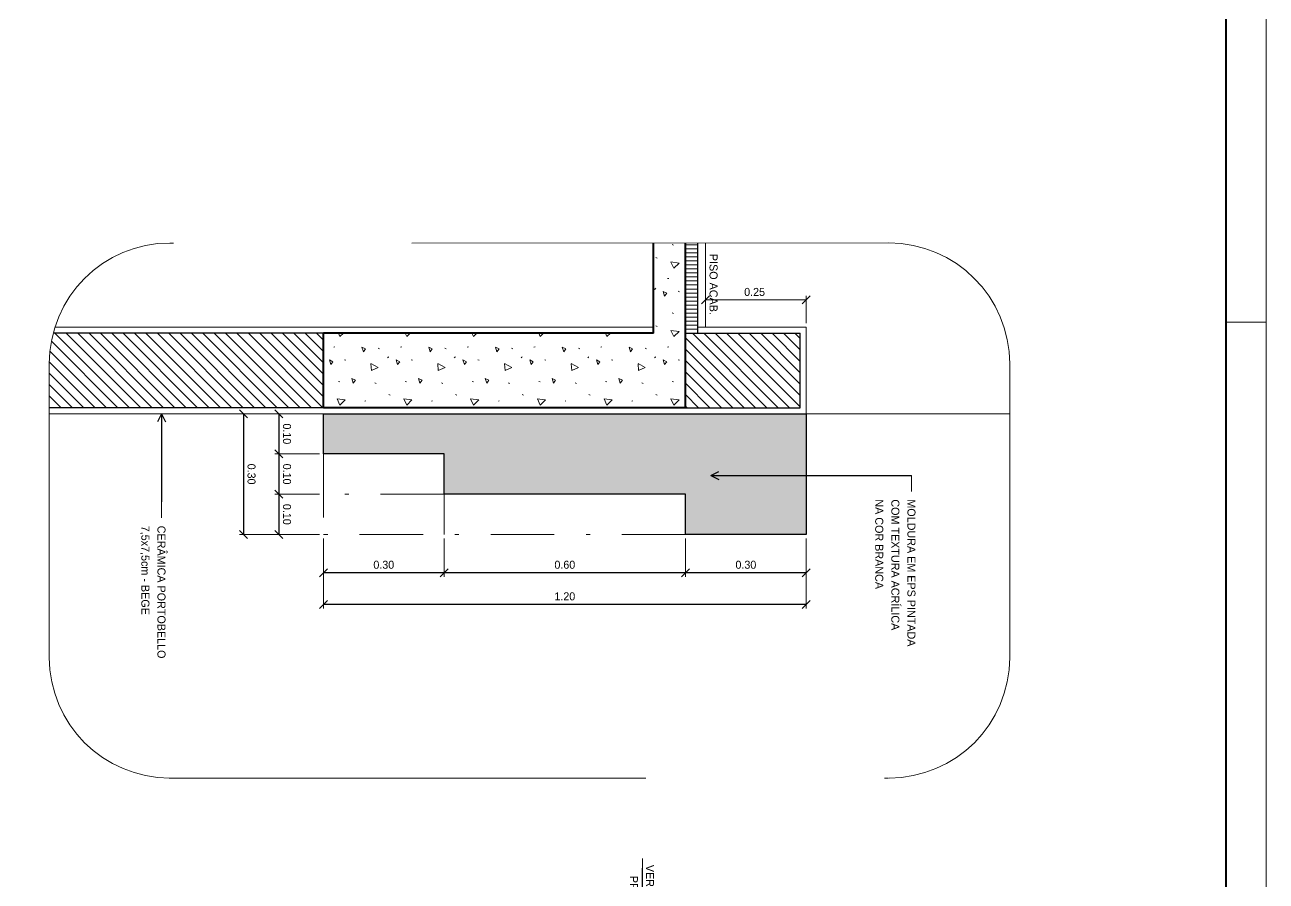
# Model space of a CAD drawing. Header units: metres. Extents: x -62 to 23, y -77 to 42.
# Drawn here: x -8.58 to 22.28, y -35.34 to -14.06 of the extents above; entities that cross this region are included whole.
import ezdxf
from ezdxf.enums import TextEntityAlignment as Align

# ---------------------------------------------------------------- set-up
doc = ezdxf.new("R2010")
doc.units = ezdxf.units.M
doc.header["$MEASUREMENT"] = 0
doc.linetypes.add('DGN Style 4', pattern=[3.163611, 1.580817, -0.790409, 0.001976, -0.790409])
for name, color, linetype, lineweight in [('1 - Eixos', 7, 'Continuous', 0), ('11 - Acabamentos', 7, 'Continuous', 0), ('21 - Hachuras', 7, 'Continuous', 0), ('24 - Textos Gerais', 7, 'Continuous', 0), ('5 - Laje em Corte', 7, 'Continuous', 0), ('7 - Alvenaria', 7, 'Continuous', 0), ('Level 1-1', 7, 'Continuous', 0), ('Level 12', 7, 'Continuous', 0), ('Level 24-1', 7, 'Continuous', 0), ('Level 63', 7, 'Continuous', 0), ('Level 7-1', 7, 'Continuous', 0)]:
    doc.layers.add(name, color=color, linetype=linetype, lineweight=lineweight)
doc.styles.add('Style-CIVIL', font='CIVIL.shx')
doc.styles.add('Style-INTL_ENGINEERING', font='INTL_ENGINEERING.shx')
doc.dimstyles.get("Standard").update_dxf_attribs({"dimtxt": 0.18, "dimasz": 0.18, "dimexe": 0.18, "dimexo": 0.0625, "dimgap": 0.09, "dimtad": 0, "dimtih": 1, "dimtoh": 1, "dimdec": 4, "dimzin": 1, "dimdsep": 46, "dimtxsty": 'Standard', "dimcen": 0, "dimadec": 0, "dimazin": 0, "dimtfac": 1, "dimtdec": 4, "dimtofl": 0, "dimtmove": 0, "dimatfit": 3, "dimfxl": 0, "dimtolj": 1, "dimtzin": 1, "dimarcsym": 0})

# ---------------------------------------------------------------- blocks, each defined once
blk = doc.blocks.new('*U42')
at = {"layer": 'Level 24-1', "color": 7, "linetype": 'DGN Style 4', "lineweight": 13, "flags": 128}
for points in [[(-0.6908, 2.1814), (-1.4125, 1.5288)], [(1.4746, 0.3831), (-0.1258, 2.153)], [(-1.4409, 0.9638), (0.1573, -0.8037)], [(0.7223, -0.8321), (1.444, -0.1795)]]:
    blk.add_lwpolyline(points, dxfattribs=at)
at = {"layer": 'Level 24-1', "color": 7, "linetype": 'DGN Style 4', "lineweight": 13}
for centre, start, end in [((-0.4225, 1.8847), 42.1218, 132.1218), ((-1.1442, 1.2321), 132.1218, 222.1218), ((1.1757, 0.1172), 312.1218, 42.1218), ((0.454, -0.5354), 222.1218, 312.1218)]:
    blk.add_arc(centre, 0.4, start, end, dxfattribs=at)
blk = doc.blocks.new('_Oblique')
at = {"color": 0, "linetype": 'ByBlock', "lineweight": -2}
blk.add_line((0.5, 0.5), (-0.5, -0.5), dxfattribs=at)
blk = doc.blocks.new('*D141')
at = {"layer": 'Defpoints', "color": 0, "linetype": 'Continuous', "lineweight": 0}
for p in [(1.847, -26.724), (7.847, -26.724), (1.847, -27.676)]:
    blk.add_point(p, dxfattribs=at)
at = {"layer": 'Level 1-1', "color": 2, "linetype": 'Continuous', "lineweight": 0}
for p, q in [((1.847, -26.823), (1.847, -27.775)), ((7.847, -26.823), (7.847, -27.775))]:
    blk.add_line(p, q, dxfattribs=at)
at = {"layer": 'Level 1-1', "color": 0, "linetype": 'Continuous', "lineweight": -2}
blk.add_line((7.847, -27.676), (1.847, -27.676), dxfattribs=at)
at = {"layer": 'Level 1-1', "color": 0, "linetype": 'Continuous', "lineweight": -2, "xscale": 0.199, "yscale": 0.199, "zscale": 0.199, "rotation": 180}
blk.add_blockref('_Oblique', (1.847, -27.676), dxfattribs=at)
at = {"layer": 'Level 1-1', "color": 0, "linetype": 'Continuous', "lineweight": -2, "xscale": 0.199, "yscale": 0.199, "zscale": 0.199}
blk.add_blockref('_Oblique', (7.847, -27.676), dxfattribs=at)
at = {"layer": 'Level 1-1', "color": 0, "linetype": 'Continuous', "lineweight": 0, "insert": (4.847, -27.478), "char_height": 0.199, "attachment_point": 5, "style": 'Style-INTL_ENGINEERING'}
blk.add_mtext('0.60', dxfattribs=at)
blk = doc.blocks.new('*D142')
at = {"layer": 'Defpoints', "color": 0, "linetype": 'Continuous', "lineweight": 0}
for p in [(-1.153, -26.724), (1.847, -26.724), (-1.153, -27.676)]:
    blk.add_point(p, dxfattribs=at)
at = {"layer": 'Level 1-1', "color": 2, "linetype": 'Continuous', "lineweight": 0}
for p, q in [((-1.153, -26.823), (-1.153, -27.775)), ((1.847, -26.823), (1.847, -27.775))]:
    blk.add_line(p, q, dxfattribs=at)
at = {"layer": 'Level 1-1', "color": 0, "linetype": 'Continuous', "lineweight": -2}
blk.add_line((1.847, -27.676), (-1.153, -27.676), dxfattribs=at)
at = {"layer": 'Level 1-1', "color": 0, "linetype": 'Continuous', "lineweight": -2, "xscale": 0.199, "yscale": 0.199, "zscale": 0.199, "rotation": 180}
blk.add_blockref('_Oblique', (-1.153, -27.676), dxfattribs=at)
at = {"layer": 'Level 1-1', "color": 0, "linetype": 'Continuous', "lineweight": -2, "xscale": 0.199, "yscale": 0.199, "zscale": 0.199}
blk.add_blockref('_Oblique', (1.847, -27.676), dxfattribs=at)
at = {"layer": 'Level 1-1', "color": 0, "linetype": 'Continuous', "lineweight": 0, "insert": (0.347, -27.478), "char_height": 0.199, "attachment_point": 5, "style": 'Style-INTL_ENGINEERING'}
blk.add_mtext('0.30', dxfattribs=at)
blk = doc.blocks.new('*D140')
at = {"layer": 'Defpoints', "color": 0, "linetype": 'Continuous', "lineweight": 0}
for p in [(7.847, -26.724), (10.847, -26.724), (7.847, -27.676)]:
    blk.add_point(p, dxfattribs=at)
at = {"layer": 'Level 1-1', "color": 2, "linetype": 'Continuous', "lineweight": 0}
for p, q in [((7.847, -26.823), (7.847, -27.775)), ((10.847, -26.823), (10.847, -27.775))]:
    blk.add_line(p, q, dxfattribs=at)
at = {"layer": 'Level 1-1', "color": 0, "linetype": 'Continuous', "lineweight": -2}
blk.add_line((10.847, -27.676), (7.847, -27.676), dxfattribs=at)
at = {"layer": 'Level 1-1', "color": 0, "linetype": 'Continuous', "lineweight": -2, "xscale": 0.199, "yscale": 0.199, "zscale": 0.199, "rotation": 180}
blk.add_blockref('_Oblique', (7.847, -27.676), dxfattribs=at)
at = {"layer": 'Level 1-1', "color": 0, "linetype": 'Continuous', "lineweight": -2, "xscale": 0.199, "yscale": 0.199, "zscale": 0.199}
blk.add_blockref('_Oblique', (10.847, -27.676), dxfattribs=at)
at = {"layer": 'Level 1-1', "color": 0, "linetype": 'Continuous', "lineweight": 0, "insert": (9.347, -27.478), "char_height": 0.199, "attachment_point": 5, "style": 'Style-INTL_ENGINEERING'}
blk.add_mtext('0.30', dxfattribs=at)
blk = doc.blocks.new('*D143')
at = {"layer": 'Defpoints', "color": 0, "linetype": 'Continuous', "lineweight": 0}
for p in [(-1.153, -26.724), (10.847, -26.724), (-1.153, -28.462)]:
    blk.add_point(p, dxfattribs=at)
at = {"layer": 'Level 1-1', "color": 2, "linetype": 'Continuous', "lineweight": 0}
for p, q in [((-1.153, -26.823), (-1.153, -28.561)), ((10.847, -26.823), (10.847, -28.561))]:
    blk.add_line(p, q, dxfattribs=at)
at = {"layer": 'Level 1-1', "color": 0, "linetype": 'Continuous', "lineweight": -2}
blk.add_line((10.847, -28.462), (-1.153, -28.462), dxfattribs=at)
at = {"layer": 'Level 1-1', "color": 0, "linetype": 'Continuous', "lineweight": -2, "xscale": 0.199, "yscale": 0.199, "zscale": 0.199, "rotation": 180}
blk.add_blockref('_Oblique', (-1.153, -28.462), dxfattribs=at)
at = {"layer": 'Level 1-1', "color": 0, "linetype": 'Continuous', "lineweight": -2, "xscale": 0.199, "yscale": 0.199, "zscale": 0.199}
blk.add_blockref('_Oblique', (10.847, -28.462), dxfattribs=at)
at = {"layer": 'Level 1-1', "color": 0, "linetype": 'Continuous', "lineweight": 0, "insert": (4.847, -28.263), "char_height": 0.199, "attachment_point": 5, "style": 'Style-INTL_ENGINEERING'}
blk.add_mtext('1.20', dxfattribs=at)
blk = doc.blocks.new('*D145')
at = {"layer": 'Defpoints', "color": 0, "linetype": 'Continuous', "lineweight": 0}
for p in [(-1.153, -24.724), (-2.259, -25.724), (-1.153, -25.724)]:
    blk.add_point(p, dxfattribs=at)
at = {"layer": 'Level 1-1', "color": 2, "linetype": 'Continuous', "lineweight": 0}
for p, q in [((-1.252, -24.724), (-2.358, -24.724)), ((-1.252, -25.724), (-2.358, -25.724))]:
    blk.add_line(p, q, dxfattribs=at)
at = {"layer": 'Level 1-1', "color": 0, "linetype": 'Continuous', "lineweight": -2}
blk.add_line((-2.259, -24.724), (-2.259, -25.724), dxfattribs=at)
at = {"layer": 'Level 1-1', "color": 0, "linetype": 'Continuous', "lineweight": -2, "xscale": 0.199, "yscale": 0.199, "zscale": 0.199}
for p, rotation in [((-2.259, -24.724), 90), ((-2.259, -25.724), 270)]:
    blk.add_blockref('_Oblique', p, dxfattribs=dict(at, rotation=rotation))
at = {"layer": 'Level 1-1', "color": 0, "linetype": 'Continuous', "lineweight": 0, "insert": (-2.06, -25.224), "char_height": 0.199, "attachment_point": 5, "rotation": 270, "style": 'Style-INTL_ENGINEERING'}
blk.add_mtext('0.10', dxfattribs=at)
blk = doc.blocks.new('*D146')
at = {"layer": 'Defpoints', "color": 0, "linetype": 'Continuous', "lineweight": 0}
for p in [(-1.153, -25.724), (-2.259, -26.724), (-1.153, -26.724)]:
    blk.add_point(p, dxfattribs=at)
at = {"layer": 'Level 1-1', "color": 2, "linetype": 'Continuous', "lineweight": 0}
for p, q in [((-1.252, -25.724), (-2.358, -25.724)), ((-1.252, -26.724), (-2.358, -26.724))]:
    blk.add_line(p, q, dxfattribs=at)
at = {"layer": 'Level 1-1', "color": 0, "linetype": 'Continuous', "lineweight": -2}
blk.add_line((-2.259, -25.724), (-2.259, -26.724), dxfattribs=at)
at = {"layer": 'Level 1-1', "color": 0, "linetype": 'Continuous', "lineweight": -2, "xscale": 0.199, "yscale": 0.199, "zscale": 0.199}
for p, rotation in [((-2.259, -25.724), 90), ((-2.259, -26.724), 270)]:
    blk.add_blockref('_Oblique', p, dxfattribs=dict(at, rotation=rotation))
at = {"layer": 'Level 1-1', "color": 0, "linetype": 'Continuous', "lineweight": 0, "insert": (-2.06, -26.224), "char_height": 0.199, "attachment_point": 5, "rotation": 270, "style": 'Style-INTL_ENGINEERING'}
blk.add_mtext('0.10', dxfattribs=at)
blk = doc.blocks.new('*D144')
at = {"layer": 'Defpoints', "color": 0, "linetype": 'Continuous', "lineweight": 0}
for p in [(-1.153, -23.724), (-2.259, -24.724), (-1.153, -24.724)]:
    blk.add_point(p, dxfattribs=at)
at = {"layer": 'Level 1-1', "color": 2, "linetype": 'Continuous', "lineweight": 0}
for p, q in [((-1.252, -23.724), (-2.358, -23.724)), ((-1.252, -24.724), (-2.358, -24.724))]:
    blk.add_line(p, q, dxfattribs=at)
at = {"layer": 'Level 1-1', "color": 0, "linetype": 'Continuous', "lineweight": -2}
blk.add_line((-2.259, -23.724), (-2.259, -24.724), dxfattribs=at)
at = {"layer": 'Level 1-1', "color": 0, "linetype": 'Continuous', "lineweight": -2, "xscale": 0.199, "yscale": 0.199, "zscale": 0.199}
for p, rotation in [((-2.259, -23.724), 90), ((-2.259, -24.724), 270)]:
    blk.add_blockref('_Oblique', p, dxfattribs=dict(at, rotation=rotation))
at = {"layer": 'Level 1-1', "color": 0, "linetype": 'Continuous', "lineweight": 0, "insert": (-2.06, -24.224), "char_height": 0.199, "attachment_point": 5, "rotation": 270, "style": 'Style-INTL_ENGINEERING'}
blk.add_mtext('0.10', dxfattribs=at)
blk = doc.blocks.new('*D147')
at = {"layer": 'Defpoints', "color": 0, "linetype": 'Continuous', "lineweight": 0}
for p in [(-1.153, -23.724), (-3.141, -26.724), (-1.153, -26.724)]:
    blk.add_point(p, dxfattribs=at)
at = {"layer": 'Level 1-1', "color": 2, "linetype": 'Continuous', "lineweight": 0}
for p, q in [((-1.252, -23.724), (-3.24, -23.724)), ((-1.252, -26.724), (-3.24, -26.724))]:
    blk.add_line(p, q, dxfattribs=at)
at = {"layer": 'Level 1-1', "color": 0, "linetype": 'Continuous', "lineweight": -2}
blk.add_line((-3.141, -23.724), (-3.141, -26.724), dxfattribs=at)
at = {"layer": 'Level 1-1', "color": 0, "linetype": 'Continuous', "lineweight": -2, "xscale": 0.199, "yscale": 0.199, "zscale": 0.199}
for p, rotation in [((-3.141, -23.724), 90), ((-3.141, -26.724), 270)]:
    blk.add_blockref('_Oblique', p, dxfattribs=dict(at, rotation=rotation))
at = {"layer": 'Level 1-1', "color": 0, "linetype": 'Continuous', "lineweight": 0, "insert": (-2.942, -25.224), "char_height": 0.199, "attachment_point": 5, "rotation": 270, "style": 'Style-INTL_ENGINEERING'}
blk.add_mtext('0.30', dxfattribs=at)
blk = doc.blocks.new('*D148')
at = {"layer": 'Defpoints'}
for p in [(8.347, -20.896), (9.597, -20.896), (8.347, -21.574), (10.847, -21.574)]:
    blk.add_point(p, dxfattribs=at)
at = {"layer": 'Level 1-1', "color": 2, "linetype": 'Continuous', "lineweight": 0}
for p, q in [((8.248, -20.995), (8.447, -20.796)), ((8.347, -21.475), (8.347, -20.797)), ((10.847, -20.896), (8.347, -20.896)), ((10.947, -20.796), (10.748, -20.995)), ((10.847, -21.475), (10.847, -20.797))]:
    blk.add_line(p, q, dxfattribs=at)
at = {"layer": 'Level 1-1', "color": 2, "linetype": 'Continuous', "lineweight": 0, "style": 'Style-INTL_ENGINEERING'}
blk.add_text('0.25', height=0.199, dxfattribs=at).set_placement((9.305, -20.697), align=Align.MIDDLE_LEFT)
blk = doc.blocks.new('TerminatorOpen')
at = {"color": 0, "linetype": 'ByBlock', "lineweight": -2}
for q in [(-1, 0.5), (-1, 0), (-1, -0.5)]:
    blk.add_line((0, 0), q, dxfattribs=at)

msp = doc.modelspace()

# ---------------------------------------------------------------- hatches: boundary and pattern name
at = {"layer": '11 - Acabamentos', "linetype": 'Continuous', "lineweight": 0}
h = msp.add_hatch(dxfattribs=at)
h.set_pattern_fill('HONEY', color=8, style=0)
h.set_pattern_definition([(270, (13.0645, -26.5892), (-0.64, 0.48), [0.16, -0.32]), (333.435, (13.06452, -26.74917), (-1.28, 0.48), [0.178885, -1.96774]), (26.565, (13.22452, -26.82917), (1.28, 0.48), [0.178885, -1.96774]), (90, (13.3845, -26.7492), (-0.64, 0.48), [0.16, -0.32]), (153.435, (13.38452, -26.58917), (-1.28, 0.48), [0.178885, -1.96774]), (206.565, (13.22452, -26.50917), (1.28, 0.48), [0.178885, -1.96774]), (270, (13.3845, -26.5892), (-0.64, 0.48), [0.16, -0.32]), (333.435, (13.38452, -26.74917), (-1.28, 0.48), [0.178885, -1.96774]), (270, (13.2245, -26.8292), (-0.64, 0.48), [0.08, -0.4]), (270, (13.2245, -26.4292), (-0.64, 0.48), [0.08, -0.4]), (333.435, (13.22452, -26.50917), (-1.28, 0.48), [0.178885, -1.96774]), (26.565, (13.38452, -26.58917), (1.28, 0.48), [0.178885, -1.96774]), (206.565, (13.54452, -26.50917), (1.28, 0.48), [0.178885, -1.96774]), (90, (13.2245, -26.9092), (-0.64, 0.48), [0.08, -0.4]), (153.435, (13.22452, -26.82917), (-1.28, 0.48), [0.178885, -1.96774]), (206.565, (13.06452, -26.74917), (1.28, 0.48), [0.178885, -1.96774]), (333.435, (12.90452, -26.50917), (-1.28, 0.48), [0.178885, -1.96774]), (26.565, (13.06452, -26.58917), (1.28, 0.48), [0.178885, -1.96774]), (90, (13.2245, -26.5092), (-0.64, 0.48), [0.08, -0.4]), (153.435, (13.54452, -26.82917), (-1.28, 0.48), [0.178885, -1.96774]), (206.565, (13.38452, -26.74917), (1.28, 0.48), [0.178885, -1.96774]), (270, (13.5445, -26.8292), (-0.64, 0.48), [0.08, -0.4]), (90, (13.5445, -26.5092), (-0.64, 0.48), [0.08, -0.4])])
h.paths.add_polyline_path([(10.8471, -23.7243), (10.8471, -26.7243), (7.8471, -26.7243), (7.8471, -25.7243), (1.8471, -25.7243), (1.8471, -24.7243), (-1.1529, -24.7243), (-1.1529, -23.7243)])

# ---------------------------------------------------------------- linework, layer by layer
at = {"layer": '11 - Acabamentos', "color": 30, "linetype": 'Continuous', "lineweight": 30}
msp.add_line((8.1471, -19.4809), (8.1471, -21.7243), dxfattribs=at)
at = {"layer": '11 - Acabamentos', "color": 30, "linetype": 'Continuous', "lineweight": 13}
for p, q in [((8.3471, -19.4809), (8.3471, -21.5743)), ((7.0471, -21.5743), (-7.8273, -21.5743)), ((8.1471, -21.5743), (10.8471, -21.5743)), ((10.8471, -23.7243), (10.8471, -21.5743)), ((10.8471, -23.7243), (-7.9677, -23.7243)), ((15.9041, -23.7243), (10.8472, -23.7243))]:
    msp.add_line(p, q, dxfattribs=at)
at = {"layer": '11 - Acabamentos', "color": 30, "linetype": 'Continuous', "lineweight": 30, "flags": 128}
msp.add_lwpolyline([(10.8471, -23.7243), (10.8471, -26.7243), (7.8471, -26.7243), (7.8471, -25.7243), (1.8471, -25.7243), (1.8471, -24.7243), (-1.1529, -24.7243), (-1.1529, -23.7243)], close=True, dxfattribs=at)
at = {"layer": '21 - Hachuras', "color": 8, "linetype": 'Continuous', "lineweight": 0}
for p, q in [((7.5188, -19.518), (7.5508, -19.5322)), ((7.8471, -19.5243), (8.1471, -19.5243)), ((7.8471, -19.6243), (8.1471, -19.6243)), ((7.8471, -19.7243), (8.1471, -19.7243)), ((7.1068, -19.8413), (7.1387, -19.8555)), ((7.8471, -19.8243), (8.1471, -19.8243)), ((7.8471, -19.9243), (8.1471, -19.9243)), ((7.8471, -20.0243), (8.1471, -20.0243)), ((7.4296, -20.3625), (7.3976, -20.3661)), ((7.8471, -20.1243), (8.1471, -20.1243)), ((7.8471, -20.2243), (8.1471, -20.2243)), ((7.8471, -20.3243), (8.1471, -20.3243)), ((7.0987, -20.6192), (7.0774, -20.6334)), ((7.1068, -20.605), (7.0855, -20.6192)), ((7.8471, -20.4243), (8.1471, -20.4243)), ((7.8471, -20.5243), (8.1471, -20.5243)), ((7.8471, -20.6243), (8.1471, -20.6243)), ((7.6644, -20.6796), (7.6964, -20.6938)), ((7.8471, -20.7243), (8.1471, -20.7243)), ((7.8471, -20.8243), (8.1471, -20.8243)), ((7.8471, -20.9243), (8.1471, -20.9243)), ((7.5188, -21.2195), (7.5508, -21.2337)), ((7.8471, -21.0243), (8.1471, -21.0243)), ((7.8471, -21.1243), (8.1471, -21.1243)), ((7.8471, -21.2243), (8.1471, -21.2243)), ((7.1068, -21.5428), (7.1387, -21.557)), ((7.8471, -21.3243), (8.1471, -21.3243)), ((7.8471, -21.4243), (8.1471, -21.4243)), ((7.8471, -21.5243), (8.1471, -21.5243)), ((-7.827, -21.7243), (-5.977, -23.5743)), ((-7.5442, -21.7243), (-5.6942, -23.5743)), ((-7.2614, -21.7243), (-5.4114, -23.5743)), ((-6.9785, -21.7243), (-5.1285, -23.5743)), ((-6.6957, -21.7243), (-4.8457, -23.5743)), ((-6.4128, -21.7243), (-4.5628, -23.5743)), ((-6.13, -21.7243), (-4.28, -23.5743)), ((-5.8471, -21.7243), (-3.9971, -23.5743)), ((-5.5643, -21.7243), (-3.7143, -23.5743)), ((-5.2815, -21.7243), (-3.4315, -23.5743)), ((-4.9986, -21.7243), (-3.1486, -23.5743)), ((-4.7158, -21.7243), (-2.8658, -23.5743)), ((-4.4329, -21.7243), (-2.5829, -23.5743)), ((-4.1501, -21.7243), (-2.3001, -23.5743)), ((-3.8672, -21.7243), (-2.0172, -23.5743)), ((-3.5844, -21.7243), (-1.7344, -23.5743)), ((-3.3016, -21.7243), (-1.4516, -23.5743)), ((-3.0187, -21.7243), (-1.1687, -23.5743)), ((-2.7359, -21.7243), (-1.1529, -23.3073)), ((-2.453, -21.7243), (-1.1529, -23.0244)), ((-2.1702, -21.7243), (-1.1529, -22.7416)), ((-1.8873, -21.7243), (-1.1529, -22.4587)), ((-1.6045, -21.7243), (-1.1529, -22.1759)), ((-1.3217, -21.7243), (-1.1529, -21.893)), ((7.8471, -21.6243), (8.1471, -21.6243)), ((7.8471, -21.8355), (9.5858, -23.5743)), ((8.0187, -21.7243), (9.8687, -23.5743)), ((8.3015, -21.7243), (10.1515, -23.5743)), ((8.5844, -21.7243), (10.4344, -23.5743)), ((8.8672, -21.7243), (10.6971, -23.5542)), ((9.1501, -21.7243), (10.6971, -23.2713)), ((9.4329, -21.7243), (10.6971, -22.9885)), ((9.7157, -21.7243), (10.6971, -22.7056)), ((9.9986, -21.7243), (10.6971, -22.4228)), ((10.2814, -21.7243), (10.6971, -22.1399)), ((10.5643, -21.7243), (10.6971, -21.8571)), ((-7.951, -22.166), (-6.5427, -23.5743)), ((-7.9146, -21.9196), (-6.2599, -23.5743)), ((-0.8667, -22.064), (-0.8987, -22.0676)), ((0.2064, -22.0969), (0.2384, -22.1111)), ((0.7925, -22.064), (0.7606, -22.0676)), ((1.8657, -22.0969), (1.8977, -22.1111)), ((2.4518, -22.064), (2.4198, -22.0676)), ((3.5249, -22.0969), (3.5569, -22.1111)), ((4.1111, -22.064), (4.0791, -22.0676)), ((5.1842, -22.0969), (5.2162, -22.1111)), ((5.7703, -22.064), (5.7384, -22.0676)), ((6.8435, -22.0969), (6.8754, -22.1111)), ((7.4296, -22.064), (7.3976, -22.0676)), ((7.8471, -22.1184), (9.303, -23.5743)), ((-7.9677, -22.4321), (-6.8256, -23.5743)), ((-0.6319, -22.3811), (-0.5999, -22.3953)), ((0.4616, -22.3207), (0.4403, -22.3349)), ((0.4697, -22.3065), (0.4484, -22.3207)), ((1.0274, -22.3811), (1.0594, -22.3953)), ((2.1209, -22.3207), (2.0996, -22.3349)), ((2.129, -22.3065), (2.1077, -22.3207)), ((2.6867, -22.3811), (2.7186, -22.3953)), ((3.7802, -22.3207), (3.7588, -22.3349)), ((3.7883, -22.3065), (3.7669, -22.3207)), ((4.3459, -22.3811), (4.3779, -22.3953)), ((5.4394, -22.3207), (5.4181, -22.3349)), ((5.4475, -22.3065), (5.4262, -22.3207)), ((6.0052, -22.3811), (6.0372, -22.3953)), ((7.0987, -22.3207), (7.0774, -22.3349)), ((7.1068, -22.3065), (7.0855, -22.3207)), ((7.6644, -22.3811), (7.6964, -22.3953)), ((7.8471, -22.4012), (9.0202, -23.5743)), ((-7.9677, -22.715), (-7.1084, -23.5743)), ((7.8471, -22.6841), (8.7373, -23.5743)), ((-7.9677, -22.9978), (-7.3913, -23.5743)), ((-0.7775, -22.921), (-0.7455, -22.9352)), ((0.1247, -22.9565), (0.1567, -22.9708)), ((0.8818, -22.921), (0.9137, -22.9352)), ((1.784, -22.9565), (1.816, -22.9708)), ((2.541, -22.921), (2.573, -22.9352)), ((3.4433, -22.9565), (3.4752, -22.9708)), ((4.2003, -22.921), (4.2323, -22.9352)), ((5.1025, -22.9565), (5.1345, -22.9708)), ((5.8595, -22.921), (5.8915, -22.9352)), ((6.7618, -22.9565), (6.7937, -22.9708)), ((7.5188, -22.921), (7.5508, -22.9352)), ((7.8471, -22.9669), (8.4545, -23.5743)), ((-7.9677, -23.2807), (-7.6741, -23.5743)), ((-0.1026, -23.4006), (-0.1239, -23.4148)), ((0.4697, -23.2443), (0.5017, -23.2585)), ((1.5567, -23.4006), (1.5353, -23.4148)), ((2.129, -23.2443), (2.161, -23.2585)), ((3.2159, -23.4006), (3.1946, -23.4148)), ((3.7883, -23.2443), (3.8202, -23.2585)), ((4.8752, -23.4006), (4.8539, -23.4148)), ((5.4475, -23.2443), (5.4795, -23.2585)), ((6.5344, -23.4006), (6.5131, -23.4148)), ((7.1068, -23.2443), (7.1387, -23.2585)), ((7.8471, -23.2497), (8.1716, -23.5743)), ((-7.9677, -23.5636), (-7.9569, -23.5743)), ((7.8471, -23.5326), (7.8888, -23.5743))]:
    msp.add_line(p, q, dxfattribs=at)
at = {"layer": '21 - Hachuras', "color": 2, "linetype": 'DGN Style 4', "lineweight": 0}
for p, q in [((-1.1529, -24.7243), (-1.1529, -26.7243)), ((1.8471, -25.7243), (-1.1529, -25.7243)), ((1.8471, -25.7243), (1.8471, -26.7243)), ((7.8471, -26.7243), (-1.1529, -26.7243))]:
    msp.add_line(p, q, dxfattribs=at)
at = {"layer": '21 - Hachuras', "color": 8, "linetype": 'Continuous', "lineweight": 0, "flags": 128}
for points in [[(7.4821, -19.9502), (7.6851, -19.9783), (7.5537, -20.1055), (7.4833, -19.9535)], [(7.2915, -20.6867), (7.3803, -20.7293), (7.327, -20.8004), (7.2915, -20.6867)], [(-0.6571, -21.7243), (-0.7426, -21.807), (-0.7809, -21.7243)], [(1.0021, -21.7243), (0.9167, -21.807), (0.8783, -21.7243)], [(2.6614, -21.7243), (2.5759, -21.807), (2.5376, -21.7243)], [(4.3206, -21.7243), (4.2352, -21.807), (4.1969, -21.7243)], [(5.9799, -21.7243), (5.8945, -21.807), (5.8561, -21.7243)], [(7.4821, -21.6517), (7.6851, -21.6798), (7.5537, -21.807), (7.4833, -21.655)], [(-0.195, -22.072), (-0.1061, -22.1146), (-0.1594, -22.1857), (-0.195, -22.072)], [(1.4643, -22.072), (1.5531, -22.1146), (1.4998, -22.1857), (1.4643, -22.072)], [(3.1236, -22.072), (3.2124, -22.1146), (3.1591, -22.1857), (3.1236, -22.072)], [(4.7828, -22.072), (4.8716, -22.1146), (4.8183, -22.1857), (4.7828, -22.072)], [(6.4421, -22.072), (6.5309, -22.1146), (6.4776, -22.1857), (6.4421, -22.072)], [(-1.0048, -22.3882), (-0.916, -22.4308), (-0.9693, -22.5019), (-1.0048, -22.3882)], [(0.0288, -22.477), (0.21, -22.5729), (0.043, -22.6475), (0.0288, -22.4806)], [(0.6544, -22.3882), (0.7432, -22.4308), (0.69, -22.5019), (0.6544, -22.3882)], [(1.6881, -22.477), (1.8692, -22.5729), (1.7023, -22.6475), (1.6881, -22.4806)], [(2.3137, -22.3882), (2.4025, -22.4308), (2.3492, -22.5019), (2.3137, -22.3882)], [(3.3474, -22.477), (3.5285, -22.5729), (3.3616, -22.6475), (3.3474, -22.4806)], [(3.973, -22.3882), (4.0618, -22.4308), (4.0085, -22.5019), (3.973, -22.3882)], [(5.0066, -22.477), (5.1878, -22.5729), (5.0208, -22.6475), (5.0066, -22.4806)], [(5.6322, -22.3882), (5.721, -22.4308), (5.6677, -22.5019), (5.6322, -22.3882)], [(6.6659, -22.477), (6.847, -22.5729), (6.6801, -22.6475), (6.6659, -22.4806)], [(7.2915, -22.3882), (7.3803, -22.4308), (7.327, -22.5019), (7.2915, -22.3882)], [(-0.4489, -22.8507), (-0.3601, -22.8933), (-0.4133, -22.9643), (-0.4489, -22.8507)], [(1.2104, -22.8507), (1.2992, -22.8933), (1.2459, -22.9643), (1.2104, -22.8507)], [(2.8697, -22.8507), (2.9585, -22.8933), (2.9052, -22.9643), (2.8697, -22.8507)], [(4.5289, -22.8507), (4.6177, -22.8933), (4.5644, -22.9643), (4.5289, -22.8507)], [(6.1882, -22.8507), (6.277, -22.8933), (6.2237, -22.9643), (6.1882, -22.8507)], [(-0.8142, -23.3532), (-0.6112, -23.3813), (-0.7426, -23.5085), (-0.813, -23.3565)], [(0.845, -23.3532), (1.048, -23.3813), (0.9167, -23.5085), (0.8462, -23.3565)], [(2.5043, -23.3532), (2.7073, -23.3813), (2.5759, -23.5085), (2.5055, -23.3565)], [(4.1635, -23.3532), (4.3666, -23.3813), (4.2352, -23.5085), (4.1647, -23.3565)], [(5.8228, -23.3532), (6.0258, -23.3813), (5.8945, -23.5085), (5.824, -23.3565)], [(7.4821, -23.3532), (7.6851, -23.3813), (7.5537, -23.5085), (7.4833, -23.3565)]]:
    msp.add_lwpolyline(points, dxfattribs=at)
at = {"layer": '24 - Textos Gerais', "color": 2, "linetype": 'Continuous', "lineweight": 0}
for p, q in [((13.4621, -25.256), (13.4621, -25.656)), ((-5.179, -25.9117), (-5.179, -26.3117))]:
    msp.add_line(p, q, dxfattribs=at)
at = {"layer": '5 - Laje em Corte', "color": 1, "linetype": 'Continuous', "lineweight": 40}
for p, q in [((7.0471, -21.7243), (7.0471, -19.4809)), ((7.8471, -23.5743), (7.8471, -19.4809)), ((-1.1529, -23.5743), (-1.1529, -21.7243)), ((7.0471, -21.7243), (-1.1529, -21.7243)), ((7.8471, -23.5743), (-1.1529, -23.5743))]:
    msp.add_line(p, q, dxfattribs=at)
at = {"layer": '7 - Alvenaria', "color": 7, "linetype": 'Continuous', "lineweight": 30, "ltscale": 10}
for p, q in [((-1.1529, -21.7243), (-7.8706, -21.7243)), ((-1.1529, -23.5743), (-7.9677, -23.5743))]:
    msp.add_line(p, q, dxfattribs=at)
at = {"layer": 'Level 12', "color": 2, "linetype": 'Continuous', "lineweight": 0}
msp.add_line((6.7774, -37.4513), (6.7774, -34.7745), dxfattribs=at)
at = {"layer": 'Level 63', "color": 131, "linetype": 'Continuous', "lineweight": 40}
msp.add_line((21.2805, 39.4515), (21.2795, -75.9495), dxfattribs=at)
at = {"layer": 'Level 63', "color": 131, "linetype": 'Continuous', "lineweight": 0}
msp.add_line((22.2795, -21.4485), (21.2795, -21.4485), dxfattribs=at)
at = {"layer": 'Level 63', "color": 131, "linetype": 'Continuous', "lineweight": 0, "flags": 128}
msp.add_lwpolyline([(22.2795, -76.9485), (22.2795, 41.9525), (-61.8205, 41.9525), (-61.8205, -76.9485)], close=True, dxfattribs=at)
at = {"layer": 'Level 63', "color": 131, "linetype": 'Continuous', "lineweight": 13, "flags": 128}
msp.add_lwpolyline([(21.2805, -13.2486), (21.2805, -65.9487), (-60.8219, -65.9487), (-60.8219, -13.2486)], close=True, dxfattribs=at)
at = {"layer": 'Level 7-1', "color": 7, "linetype": 'Continuous', "lineweight": 30, "ltscale": 10}
for p, q in [((7.8471, -21.7243), (10.6971, -21.7243)), ((10.6971, -23.5743), (10.6971, -21.7243)), ((7.8471, -23.5743), (10.6971, -23.5743))]:
    msp.add_line(p, q, dxfattribs=at)

# ---------------------------------------------------------------- block references
at = {"layer": 'Level 24-1', "color": 7, "linetype": 'DGN Style 4', "lineweight": 13, "xscale": 7.500005604330255, "yscale": 7.500005604330255, "zscale": 7.500005604330255, "rotation": 227.8806572216595}
msp.add_blockref('*U42', (0.2944, -22.6486), dxfattribs=at)

# ---------------------------------------------------------------- texts
at = {"layer": '24 - Textos Gerais', "color": 2, "linetype": 'Continuous', "lineweight": 0, "char_height": 0.2, "attachment_point": 1, "rotation": 270, "line_spacing_factor": 1.2, "style": 'Style-CIVIL'}
for s, insert in [('MOLDURA EM EPS PINTADA\\PCOM TEXTURA ACRÍLICA\\PNA COR BRANCA', (13.5621, -25.8514)), ('{\\Fintl_engineering|c0;CERÂMICA PORTOBELLO\\P7,5x7,5cm - BEGE}', (-5.079, -26.5071))]:
    msp.add_mtext(s, dxfattribs=dict(at, insert=insert))
at = {"layer": 'Level 12', "color": 2, "linetype": 'Continuous', "lineweight": 13, "attachment_point": 5, "rotation": 270, "line_spacing_factor": 1.200006, "style": 'Style-INTL_ENGINEERING'}
for s, insert, char_height in [('PISO ACAB.\\P', (8.5426, -20.5097), 0.2), ('VER DETALHE-14\\PPRANCHA-10\\P', (6.7622, -36.0563), 0.199998)]:
    msp.add_mtext(s, dxfattribs=dict(at, insert=insert, char_height=char_height))

# ---------------------------------------------------------------- dimensions: what is measured, and where the dimension line sits
at = {"layer": 'Level 1-1', "color": 2, "linetype": 'Continuous', "lineweight": 0}
for base, p1, p2, angle, picture, middle in [((8.3471, -20.8957), (10.8471, -21.5743), (8.3471, -21.5743), 180, '*D148', (9.5971, -20.8957)), ((-3.1408, -26.7243), (-1.1529, -23.7243), (-1.1529, -26.7243), 270, '*D147', (-2.9423, -25.2243)), ((-2.2589, -24.7243), (-1.1529, -23.7243), (-1.1529, -24.7243), 270, '*D144', (-2.0604, -24.2243)), ((-2.2589, -25.7243), (-1.1529, -24.7243), (-1.1529, -25.7243), 270, '*D145', (-2.0604, -25.2243)), ((-2.2589, -26.7243), (-1.1529, -25.7243), (-1.1529, -26.7243), 270, '*D146', (-2.0604, -26.2243)), ((-1.1529, -27.6764), (1.8471, -26.7243), (-1.1529, -26.7243), 180, '*D142', (0.3471, -27.4779)), ((-1.1529, -28.4616), (10.8471, -26.7243), (-1.1529, -26.7243), 180, '*D143', (4.8471, -28.2631)), ((1.8471, -27.6764), (7.8471, -26.7243), (1.8471, -26.7243), 180, '*D141', (4.8471, -27.4779)), ((7.8471, -27.6764), (10.8471, -26.7243), (7.8471, -26.7243), 180, '*D140', (9.3471, -27.4779))]:
    dim = msp.add_linear_dim(base=base, p1=p1, p2=p2, angle=angle, dimstyle='Standard', override={"dimtxt": 0.199, "dimasz": 0.199, "dimexe": 0.099, "dimexo": 0.099, "dimgap": 0.099, "dimtad": 1, "dimtih": 0, "dimtoh": 0, "dimdec": 2, "dimlfac": 0.1, "dimzin": 3, "dimtxsty": 'Style-INTL_ENGINEERING', "dimblk": 'Oblique', "dimclre": 2, "dimtdec": 2, "dimatfit": 1, "dimfrac": 2, "dimtolj": 0, "dimtzin": 3, "dimlwe": 0}, dxfattribs=at)
    dim.commit()
    dim.dimension.update_dxf_attribs({"geometry": picture, "text_midpoint": middle})

# ---------------------------------------------------------------- leaders
at = {"layer": '1 - Eixos', "color": 2, "linetype": 'Continuous', "lineweight": 0}
msp.add_leader([(6.7774, -38.7209), (6.7774, -35.0169)], dimstyle='Standard', override={"dimtxt": 0.199, "dimasz": 0.199, "dimgap": 0, "dimtad": 1, "dimtxsty": 'Style-INTL_ENGINEERING', "dimldrblk": 'TerminatorOpen'}, dxfattribs=at)
at = {"layer": 'Level 12', "color": 2, "linetype": 'Continuous', "lineweight": 0}
for points in [[(-5.179, -23.7243), (-5.179, -25.9117)], [(8.4775, -25.256), (13.4621, -25.256)]]:
    msp.add_leader(points, dimstyle='Standard', override={"dimtxt": 0.2, "dimasz": 0.2, "dimgap": 0, "dimtad": 1, "dimtxsty": 'Style-CIVIL', "dimldrblk": 'TerminatorOpen'}, dxfattribs=at)

doc.saveas('drawing.dxf')
